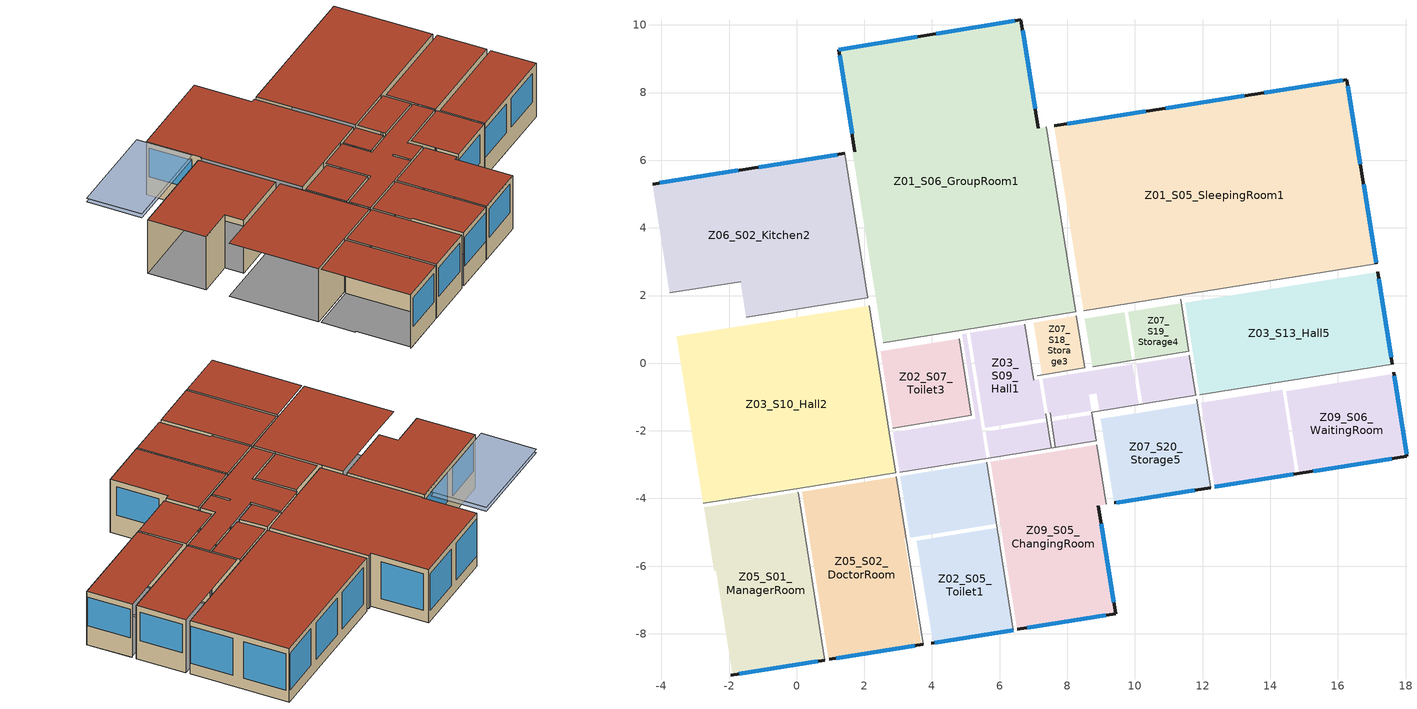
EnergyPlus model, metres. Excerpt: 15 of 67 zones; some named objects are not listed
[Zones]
Z01_S05_SleepingRoom1
 floor to Z01_S01_SleepingRoom1 (C05_Strop_Hollow_Slab_240mm): 8.49,1.55 7.61,7.03 16.22,8.38 17.09,2.93 9.7,1.75 z3.5
 wall outside (C79_ciana_podstawowa_Aerated): 17.14,2.93 16.27,8.39 7.61,7.03 z3.5:6.76
 wall to Z07_S19_Storage4 (C82_ciana_podstawowa_Interna): 8.49,1.55 11.33,2.01 z3.5:6.76
 wall to Z03_S13_Hall5 (C80_ciana_podstawowa_Interna): 11.33,2.01 17.14,2.93 z3.5:6.76
 window (H05_Window): 16.14,8.37 13.82,8 / 13.23,7.91 10.91,7.54 / 10.31,7.45 7.99,7.08 / 16.67,5.89 16.3,8.21 / 17.13,2.97 16.76,5.29 z4.17:6.42
 roof outside (C06_Strop_Hollow_Slab_240mm): 7.61,7.03 8.49,1.55 17.14,2.93 16.27,8.39 z6.76
Z01_S06_GroupRoom1
 floor to Z01_S04_GroupRoom2 (C05_Strop_Hollow_Slab_240mm): 1.24,9.27 6.63,10.15 7.14,6.95 7.38,6.99 8.25,1.52 2.56,0.61 1.66,6.24 1.72,6.25 z3.5
 wall outside (C79_ciana_podstawowa_Aerated): 7.14,6.95 6.63,10.15 1.24,9.27 1.72,6.25 z3.5:6.76
 wall to Z02_S07_Toilet3 (C80_ciana_podstawowa_Interna): 2.56,0.61 4.88,0.98 z3.5:6.76
 wall to Z03_S09_Hall1 (C82_ciana_podstawowa_Interna): 4.88,0.98 6.79,1.28 z3.5:6.76
 wall to Z07_S18_Storage3 (C82_ciana_podstawowa_Interna): 6.79,1.28 8.25,1.52 z3.5:6.76
 wall to Z01_S05_SleepingRoom1 (C80_ciana_podstawowa_Interna): 8.25,1.52 7.38,6.99 z3.5:6.76
 window (H05_Window): 6.45,10.12 4.13,9.74 / 7.05,7.53 6.68,9.85 z4.17:6.42; 3.56,9.65 1.24,9.27 z4.16:6.41
 window (H07_Window): 1.27,9.1 1.64,6.78 z4.67:6.42
 roof outside (C06_Strop_Hollow_Slab_240mm): 8.25,1.52 7.38,6.99 7.14,6.95 6.63,10.15 1.24,9.27 1.72,6.25 1.66,6.24 2.56,0.61 6.79,1.28 z6.76
Z02_S05_Toilet1
 floor to Z03_S06_Hall (C05_Strop_Hollow_Slab_240mm): 3.36,-5.16 3.07,-3.34 5.62,-2.93 5.91,-4.75 z3.5
 floor to Z07_S11_Service2 (C05_Strop_Hollow_Slab_240mm): 3.56,-5.25 5.93,-4.87 6.41,-7.89 4.04,-8.27 z3.5
 wall outside (C79_ciana_podstawowa_Aerated): 3.98,-8.28 6.41,-7.89 z3.5:6.76
 wall to Z09_S05_ChangingRoom (C82_ciana_podstawowa_Interna): 6.41,-7.89 5.62,-2.93 z3.5:6.76
 window (H07_Window): 4.09,-8.26 6.41,-7.89 z4.67:6.42
 roof outside (C06_Strop_Hollow_Slab_240mm): 6.41,-7.89 5.62,-2.93 3.07,-3.34 3.41,-5.45 3.52,-5.43 3.98,-8.28 z6.76
Z02_S07_Toilet3
 floor to Z03_S06_Hall (C05_Strop_Hollow_Slab_240mm): 2.48,0.35 4.8,0.72 5.16,-1.55 2.84,-1.92 z3.5
 wall to Z03_S09_Hall1 (C82_ciana_podstawowa_Interna): 2.84,-1.92 5.16,-1.55 4.8,0.72 z3.5:6.76
 roof outside (C06_Strop_Hollow_Slab_240mm): 4.8,0.72 2.48,0.35 2.84,-1.92 5.16,-1.55 z6.76
Z03_S09_Hall1
 floor to Z03_S06_Hall (C05_Strop_Hollow_Slab_240mm): 3.05,-3.22 2.86,-2.04 5.3,-1.65 4.9,0.86 5.01,0.88 5.6,-2.81 z3.5
 floor to Z07_S13_Service4 (C05_Strop_Hollow_Slab_240mm): 5.57,-1.91 5.13,0.9 6.75,1.16 7.01,-0.5 7.16,-0.48 7.34,-1.62 z3.5
 floor to Z09_S02_CloackRoom2 (C05_Strop_Hollow_Slab_240mm): 5.59,-2.03 7.41,-1.74 7.53,-2.51 5.72,-2.8 z3.5; 8.86,-2.29 7.65,-2.49 7.53,-1.72 8.73,-1.52 z3.5
 floor to Z02_S04_Toilet4 (C05_Strop_Hollow_Slab_240mm): 10.11,-1.22 8.96,-1.41 8.88,-0.89 8.64,-0.93 8.71,-1.41 7.51,-1.6 7.49,-1.47 7.44,-1.48 7.28,-0.46 9.92,-0.04 z3.5
 floor to Z03_S08_Hall3 (C05_Strop_Hollow_Slab_240mm): 10.23,-1.21 10.04,-0.02 11.61,0.23 11.8,-0.95 z3.5
 wall to Z02_S05_Toilet1 (C82_ciana_podstawowa_Interna): 3.05,-3.22 5.66,-2.81 z3.5:6.76
 wall to Z09_S05_ChangingRoom (C82_ciana_podstawowa_Interna): 5.66,-2.81 8.86,-2.3 z3.5:6.76
 wall to Z07_S20_Storage5 (C80_ciana_podstawowa_Interna): 8.86,-2.3 8.72,-1.45 z3.5:6.76
 wall to Z07_S18_Storage3 (C82_ciana_podstawowa_Interna): 7.01,-0.5 6.75,1.16 z3.5:6.76
 wall to Z03_S13_Hall5 (C82_ciana_podstawowa_Interna): 11.8,-0.95 11.61,0.23 z3.5:6.76
 wall to Z07_S20_Storage5 (C82_ciana_podstawowa_Interna): 8.72,-1.45 11.8,-0.95 z3.5:6.76
 wall to Z03_S09_Hall1 (C82_ciana_podstawowa_Interna): 7.53,-2.51 7.37,-1.49 / 7.49,-1.47 7.65,-2.49 z3.5:6.76
 roof outside (C06_Strop_Hollow_Slab_240mm): 7.01,-0.5 6.75,1.16 4.9,0.86 5.3,-1.65 2.86,-2.04 3.05,-3.22 7.53,-2.51 7.37,-1.49 7.49,-1.47 7.65,-2.49 8.86,-2.3 8.72,-1.45 11.8,-0.95 11.61,0.23 8.77,-0.22 z6.76
Z03_S10_Hall2
 floor to Z03_S06_Hall (C05_Strop_Hollow_Slab_240mm): 2.14,1.7 2.93,-3.24 -2.76,-4.15 -3.54,0.79 z3.5
 wall to Z05_S01_ManagerRoom (C82_ciana_podstawowa_Interna): -2.76,-4.15 0.09,-3.69 z3.5:6.76
 wall to Z05_S02_DoctorRoom (C82_ciana_podstawowa_Interna): 0.09,-3.69 2.93,-3.24 z3.5:6.76
 wall to Z02_S07_Toilet3 (C82_ciana_podstawowa_Interna): 2.74,-2.05 2.32,0.57 z3.5:6.76
 wall to Z03_S09_Hall1 (C82_ciana_podstawowa_Interna): 2.93,-3.24 2.74,-2.05 z3.5:6.76
 wall to Z01_S06_GroupRoom1 (C80_ciana_podstawowa_Interna): 2.32,0.57 2.14,1.7 z3.5:6.76
 roof outside (C06_Strop_Hollow_Slab_240mm): -3.54,0.79 -2.76,-4.15 2.93,-3.24 2.14,1.7 -1.51,1.11 z6.76
Z03_S13_Hall5
 floor to Z03_S08_Hall3 (C05_Strop_Hollow_Slab_240mm): 11.49,1.79 17.13,2.69 17.19,2.33 17.23,2.33 17.55,0.34 17.5,0.34 17.56,-0.04 11.92,-0.94 z3.5
 wall outside (C79_ciana_podstawowa_Aerated): 17.61,-0.03 17.17,2.7 z3.5:6.76
 wall to Z09_S06_WaitingRoom (C80_ciana_podstawowa_Interna): 11.92,-0.94 17.61,-0.03 z3.5:6.76
 window (H07_Window): 17.58,0.17 17.21,2.49 z4.67:6.42
 roof outside (C06_Strop_Hollow_Slab_240mm): 17.17,2.7 11.49,1.79 11.92,-0.94 17.61,-0.03 z6.76
Z05_S01_ManagerRoom
 floor to Z03_S06_Hall (C05_Strop_Hollow_Slab_240mm): 0.05,-3.82 0.84,-8.78 -1.89,-9.21 -2.38,-6.13 -2.44,-6.14 -2.74,-4.27 z3.5
 wall outside (C79_ciana_podstawowa_Aerated): -1.95,-9.22 0.84,-8.78 z3.5:6.76
 wall to Z05_S02_DoctorRoom (C82_ciana_podstawowa_Interna): 0.84,-8.78 0.05,-3.82 z3.5:6.76
 window (H07_Window): -1.7,-9.18 0.62,-8.81 z4.67:6.42
 roof outside (C06_Strop_Hollow_Slab_240mm): -1.95,-9.22 0.84,-8.78 0.05,-3.82 -2.74,-4.27 -2.4,-6.38 z6.76
Z05_S02_DoctorRoom
 floor to Z03_S06_Hall (C05_Strop_Hollow_Slab_240mm): 0.17,-3.8 2.95,-3.36 3.24,-5.18 3.18,-5.18 3.68,-8.33 0.96,-8.76 z3.5
 wall outside (C79_ciana_podstawowa_Aerated): 0.96,-8.76 3.74,-8.32 z3.5:6.76
 wall to Z02_S05_Toilet1 (C80_ciana_podstawowa_Interna): 3.74,-8.32 3.29,-5.47 z3.5:6.76
 wall to Z02_S05_Toilet1 (C82_ciana_podstawowa_Interna): 3.29,-5.47 2.95,-3.36 z3.5:6.76
 window (H07_Window): 1.17,-8.73 3.49,-8.36 z4.67:6.42
 roof outside (C06_Strop_Hollow_Slab_240mm): 0.17,-3.8 0.96,-8.76 3.74,-8.32 2.95,-3.36 z6.76
Z06_S02_Kitchen2
 floor to Z07_S10_Service1 (C05_Strop_Hollow_Slab_240mm): -4.26,5.29 1.43,6.2 2.11,1.94 -1.49,1.36 -1.66,2.41 -3.75,2.07 z3.5
 wall outside (C79_ciana_podstawowa_Aerated): 1.43,6.2 -4.26,5.29 z3.5:6.76
 wall to Z01_S06_GroupRoom1 (C80_ciana_podstawowa_Interna): 2.11,1.93 1.43,6.2 z3.5:6.76
 wall to Z03_S10_Hall2 (C80_ciana_podstawowa_Interna): -1.49,1.36 2.11,1.93 z3.5:6.76
 wall to Z07_S17_Storage2 (C82_ciana_podstawowa_Interna): -3.75,2.07 -1.66,2.41 z3.5:6.76
 window (H07_Window): 1.19,6.16 -1.13,5.79 / -1.73,5.7 -4.05,5.33 z4.67:6.42
 roof outside (C06_Strop_Hollow_Slab_240mm): -4.26,5.29 -3.75,2.07 -1.66,2.41 -1.49,1.36 2.11,1.94 1.43,6.2 z6.76
Z07_S18_Storage3
 floor to Z02_S04_Toilet4 (C05_Strop_Hollow_Slab_240mm): 7.26,-0.34 7.01,1.2 8.27,1.4 8.51,-0.14 z3.5
 wall to Z03_S09_Hall1 (C82_ciana_podstawowa_Interna): 7.11,-0.37 8.51,-0.14 z3.5:6.76
 wall to Z07_S19_Storage4 (C80_ciana_podstawowa_Interna): 8.51,-0.14 8.27,1.4 z3.5:6.76
 roof outside (C06_Strop_Hollow_Slab_240mm): 8.27,1.4 6.87,1.17 7.11,-0.37 8.51,-0.14 z6.76
Z07_S19_Storage4
 floor to Z02_S04_Toilet4 (C05_Strop_Hollow_Slab_240mm): 9.68,1.5 9.91,0.08 8.75,-0.1 8.52,1.32 z3.5
 floor to Z03_S08_Hall3 (C05_Strop_Hollow_Slab_240mm): 9.8,1.52 11.37,1.77 11.59,0.35 10.02,0.1 z3.5
 wall to Z03_S09_Hall1 (C82_ciana_podstawowa_Interna): 8.75,-0.1 11.59,0.35 z3.5:6.76
 wall to Z03_S13_Hall5 (C82_ciana_podstawowa_Interna): 11.59,0.35 11.35,1.89 z3.5:6.76
 roof outside (C06_Strop_Hollow_Slab_240mm): 11.35,1.89 8.5,1.44 8.75,-0.1 11.59,0.35 z6.76
Z07_S20_Storage5
 floor to Z02_S03_Toilet3 (C05_Strop_Hollow_Slab_240mm): 11.84,-1.19 12.24,-3.68 9.39,-4.13 9,-1.65 10.07,-1.47 z3.5
 wall outside (C79_ciana_podstawowa_Aerated): 9.39,-4.13 12.24,-3.68 z3.5:6.76
 wall to Z09_S06_WaitingRoom (C82_ciana_podstawowa_Interna): 12.24,-3.68 11.82,-1.07 z3.5:6.76
 window (H07_Window): 9.45,-4.12 11.77,-3.75 z4.67:6.42
 roof outside (C06_Strop_Hollow_Slab_240mm): 9.39,-4.13 12.24,-3.68 11.82,-1.07 8.98,-1.53 9.1,-2.32 z6.76
Z09_S05_ChangingRoom
 floor to Z09_S02_CloackRoom2 (C05_Strop_Hollow_Slab_240mm): 9.16,-4.17 8.92,-4.21 9.43,-7.41 6.53,-7.87 5.74,-2.91 8.88,-2.41 z3.5
 wall outside (C79_ciana_podstawowa_Aerated): 6.53,-7.87 9.43,-7.41 8.92,-4.21 z3.5:6.76
 wall to Z07_S20_Storage5 (C80_ciana_podstawowa_Interna): 9.16,-4.17 8.88,-2.41 z3.5:6.76
 window (H07_Window): 9.37,-7.06 9,-4.74 / 6.81,-7.83 9.13,-7.46 z4.67:6.42
 roof outside (C06_Strop_Hollow_Slab_240mm): 6.53,-7.87 9.43,-7.41 8.92,-4.21 9.16,-4.17 8.88,-2.41 5.74,-2.91 z6.76
Z09_S06_WaitingRoom
 floor to Z02_S03_Toilet3 (C05_Strop_Hollow_Slab_240mm): 11.96,-1.17 14.35,-0.79 14.75,-3.28 12.36,-3.66 z3.5
 floor to Z07_S14_Storage (C05_Strop_Hollow_Slab_240mm): 14.48,-0.83 17.66,-0.32 18.04,-2.75 14.86,-3.26 z3.5
 wall outside (C79_ciana_podstawowa_Aerated): 12.36,-3.66 18.04,-2.75 17.65,-0.27 z3.5:6.76
 window (H07_Window): 18.03,-2.7 17.66,-0.38 / 12.36,-3.66 14.68,-3.29 / 15.27,-3.2 17.59,-2.83 z4.67:6.42
 roof outside (C06_Strop_Hollow_Slab_240mm): 18.04,-2.75 17.65,-0.27 11.96,-1.17 12.36,-3.66 z6.76
shading: 0.83,9.57 -4.74,8.68 -4.26,5.66 1.31,6.55 z6.76; 0.83,9.57 -4.74,8.68 -4.26,5.66 1.31,6.55 z7
[Building]
Zlobek validated ventilation 0.85: 0, Country, 0.04, 0.4, FullExterior, 25, 6
[SizingPeriod:WeatherFileConditionType]
Summer: SummerExtreme, Monday, Yes, Yes
Winter: WinterExtreme, Monday, Yes, Yes
[Site:Location]
Warsaw: 52.237, 21.0175, 0, 111
[Site:GroundTemperature:BuildingSurface]
10, 10, 10, 10, 10, 10, 10, 10, 10, 10, 10, 10
[Site:GroundReflectance]
0.2, 0.2, 0.2, 0.2, 0.2, 0.2, 0.2, 0.2, 0.2, 0.2, 0.2, 0.2
[Site:WaterMainsTemperature]
Schedule: Sched7_water_mains_temp, 0, 0
[WindowMaterial:SimpleGlazingSystem]
V06_Window_PVC_2350x2250_Win (10mm); V05_Window_PVC_2350x1750_Win (10mm): 1.5, 0.7
[Construction]
H05_Window: V06_Window_PVC_2350x2250_Win (10mm)
H07_Window: V05_Window_PVC_2350x1750_Win (10mm)
C79_ciana_podstawowa_Aerated: M09_Reference (360mm 0.6)
C80_ciana_podstawowa_Interna: M08_Mur_z_ceg3y_dr_onej (240mm 0.6)
C05_Strop_Hollow_Slab_240mm: M02_Concrete_High_density (240mm 0.6)
C82_ciana_podstawowa_Interna: M08_Mur_z_ceg3y_dr_onej (120mm 0.6)
C06_Strop_Hollow_Slab_240mm: M03_Concrete_High_density (240mm 0.6), M01_Air_cavity, M03_Concrete_High_density (240mm 0.6)
FURNIT_InternalMass: FURNIT_Material
[Material]
M02_Concrete_High_density (240mm 0.6): Rough, 0.24, 0.731, 2400, 840, 0.9, 0.6, 0.6
M03_Concrete_High_density (240mm 0.6): Rough, 0.24, 0.73, 2400, 840, 0.9, 0.6, 0.6
M09_Reference (360mm 0.6): Rough, 0.36, 1.198, 800, 840, 0.9, 0.6, 0.6
M08_Mur_z_ceg3y_dr_onej (240mm 0.6): Rough, 0.24, 0.8, 1600, 888, 0.9, 0.6, 0.6
M08_Mur_z_ceg3y_dr_onej (120mm 0.6): Rough, 0.12, 0.8, 1600, 888, 0.9, 0.6, 0.6
FURNIT_Material: MediumSmooth, 0.05, 0.18, 900, 1200, 0.9, 0.6, 0.6
[Material:AirGap]
M01_Air_cavity: 0.09
[Zone]
Z01_S05_SleepingRoom1: 0, 0, 0, 0, 1, 1, 3.26, 157.932, 48.445
Z01_S06_GroupRoom1: 0, 0, 0, 0, 1, 1, 3.26, 161.551, 49.556
Z02_S05_Toilet1: 0, 0, 0, 0, 1, 1, 3.26, 41.1, 12.605
Z02_S07_Toilet3: 0, 0, 0, 0, 1, 1, 3.26, 17.622, 5.405
Z03_S09_Hall1: 0, 0, 0, 0, 1, 1, 3.26, 54.603, 16.75
Z03_S10_Hall2: 0, 0, 0, 0, 1, 1, 5.507, 93.892, 17.048
Z03_S13_Hall5: 0, 0, 0, 0, 1, 1, 14.949, 51.824, 3.467
Z05_S01_ManagerRoom: 0, 0, 0, 0, 1, 1, 3.259, 46.141, 14.156
Z05_S02_DoctorRoom: 0, 0, 0, 0, 1, 1, 3.26, 46.153, 14.156
Z06_S02_Kitchen2: 0, 0, 0, 0, 1, 1, 3.26, 73.794, 22.636
Z07_S18_Storage3: 0, 0, 0, 0, 1, 1, 3.26, 7.222, 2.215
Z07_S19_Storage4: 0, 0, 0, 0, 1, 1, 3.26, 14.646, 4.493
Z07_S20_Storage5: 0, 0, 0, 0, 1, 1, 3.26, 24.785, 7.603
Z09_S05_ChangingRoom: 0, 0, 0, 0, 1, 1, 3.26, 49.501, 15.186
Z09_S06_WaitingRoom: 0, 0, 0, 0, 1, 1, 3.26, 47.322, 14.516
[People]
Z01_S05_SleepingRoom1_IG1 People: Z01_S05_SleepingRoom1, Sched3, people, 30, , , 0.6, autocalculate, Z01_S05_SleepingRoom1_IG1 ActivityLevel, 0, No, , , Work Eff Sch
Z01_S06_GroupRoom1_IG1 People: Z01_S06_GroupRoom1, Sched3, people, 30, , , 0.6, autocalculate, Z01_S06_GroupRoom1_IG1 ActivityLevel, 0, No, , , Work Eff Sch
Z05_S01_ManagerRoom_IG1 People: Z05_S01_ManagerRoom, Sched3, people, 2, , , 0.58, 0.6, Z05_S01_ManagerRoom_IG1 ActivityLevel, 0, No, , , Work Eff Sch
Z05_S02_DoctorRoom_IG1 People: Z05_S02_DoctorRoom, Sched3, people, 2, , , 0.58, 0.6, Z05_S02_DoctorRoom_IG1 ActivityLevel, 0, No, , , Work Eff Sch
Z06_S02_Kitchen2_IG1 People: Z06_S02_Kitchen2, Sched3, people, 7.54535, , , 0.6, autocalculate, Z06_S02_Kitchen2_IG1 ActivityLevel, 0, No, , , Work Eff Sch
[Lights]
Z01_S05_SleepingRoom1_IG2 Lights: Z01_S05_SleepingRoom1, Sched3, Watts/Area, , 10.321, , 0, 0.656, 0.18, 0, 1
Z01_S06_GroupRoom1_IG2 Lights: Z01_S06_GroupRoom1, Sched3, Watts/Area, , 10.0896, , 0, 0.656, 0.18, 0, 1
Z03_S09_Hall1_IG1 Lights: Z03_S09_Hall1, Sched3, Watts/Area, , 11.9399, , 0, 0.656, 0.18, 0, 1
Z03_S10_Hall2_IG1 Lights: Z03_S10_Hall2, Sched3, Watts/Area, , 11.7314, , 0, 0.656, 0.18, 0, 1
Z03_S13_Hall5_IG1 Lights: Z03_S13_Hall5, Sched3, Watts/Area, , 57.6898, , 0, 0.656, 0.18, 0, 1
Z05_S01_ManagerRoom_IG2 Lights: Z05_S01_ManagerRoom, Sched3, Watts/Area, , 7.06397, , 0, 0.656, 0.18, 0, 1
Z05_S02_DoctorRoom_IG2 Lights: Z05_S02_DoctorRoom, Sched3, Watts/Area, , 7.06389, , 0, 0.656, 0.18, 0, 1
Z06_S02_Kitchen2_IG2 Lights: Z06_S02_Kitchen2, Sched3, Watts/Area, , 22.0887, , 0, 0.656, 0.18, 0, 1
[ZoneInfiltration:FlowCoefficient]
Z01_S05_SleepingRoom1_IG3 Infil: Z01_S05_SleepingRoom1, Sched1_flow_rate_fraction, 0.0264153, 0.078, 0.67, 0.142, 0.5
Z01_S06_GroupRoom1_IG3 Infil: Z01_S06_GroupRoom1, Sched1_flow_rate_fraction, 0.0232825, 0.078, 0.67, 0.142, 0.5
Z02_S05_Toilet1_IG1 Infil: Z02_S05_Toilet1, Sched1_flow_rate_fraction, 0.00531558, 0.078, 0.67, 0.142, 0.5
Z02_S07_Toilet3_IG1 Infil: Z02_S07_Toilet3, Sched1_flow_rate_fraction, 0.00111514, 0.078, 0.67, 0.142, 0.5
Z03_S09_Hall1_IG2 Infil: Z03_S09_Hall1, Sched1_flow_rate_fraction, 0.00345529, 0.078, 0.67, 0.142, 0.5
Z03_S10_Hall2_IG2 Infil: Z03_S10_Hall2, Sched1_flow_rate_fraction, 0.00594151, 0.078, 0.67, 0.142, 0.5
Z03_S13_Hall5_IG2 Infil: Z03_S13_Hall5, Sched1_flow_rate_fraction, 0.00619601, 0.078, 0.67, 0.142, 0.5
Z05_S01_ManagerRoom_IG3 Infil: Z05_S01_ManagerRoom, Sched1_flow_rate_fraction, 0.00587678, 0.078, 0.67, 0.142, 0.5
Z05_S02_DoctorRoom_IG3 Infil: Z05_S02_DoctorRoom, Sched1_flow_rate_fraction, 0.00587753, 0.078, 0.67, 0.142, 0.5
Z06_S02_Kitchen2_IG4 Infil: Z06_S02_Kitchen2, Sched1_flow_rate_fraction, 0.0106643, 0.078, 0.67, 0.142, 0.5
Z07_S18_Storage3_IG1 Infil: Z07_S18_Storage3, Sched1_flow_rate_fraction, 0.000456983, 0.078, 0.67, 0.142, 0.5
Z07_S19_Storage4_IG1 Infil: Z07_S19_Storage4, Sched1_flow_rate_fraction, 0.000926774, 0.078, 0.67, 0.142, 0.5
Z07_S20_Storage5_IG1 Infil: Z07_S20_Storage5, Sched1_flow_rate_fraction, 0.00456563, 0.078, 0.67, 0.142, 0.5
Z09_S05_ChangingRoom_IG1 Infil: Z09_S05_ChangingRoom, Sched1_flow_rate_fraction, 0.00940956, 0.078, 0.67, 0.142, 0.5
Z09_S06_WaitingRoom_IG1 Infil: Z09_S06_WaitingRoom, Sched1_flow_rate_fraction, 0.0117445, 0.078, 0.67, 0.142, 0.5
[ZoneVentilation:DesignFlowRate]
Z01_S05_SleepingRoom1_IG4 Ventil: Z01_S05_SleepingRoom1, Sched1_flow_rate_fraction, Flow/Zone, 0.102, , , 0, Natural, 0, 1, 1, 0, 0, 0, -50, , 100, , -50, , -50, , 100, , 40
Z01_S06_GroupRoom1_IG4 Ventil: Z01_S06_GroupRoom1, Sched1_flow_rate_fraction, Flow/Zone, 0.102, , , 0, Natural, 0, 1, 1, 0, 0, 0, -50, , 100, , -50, , -50, , 100, , 40
Z02_S05_Toilet1_IG2 Ventil: Z02_S05_Toilet1, Sched1_flow_rate_fraction, Flow/Zone, 0.0119, , , 0, Natural, 0, 1, 1, 0, 0, 0, -50, , 100, , -50, , -50, , 100, , 40
Z02_S07_Toilet3_IG2 Ventil: Z02_S07_Toilet3, Sched1_flow_rate_fraction, Flow/Zone, 0.0119, , , 0, Natural, 0, 1, 1, 0, 0, 0, -50, , 100, , -50, , -50, , 100, , 40
Z03_S09_Hall1_IG3 Ventil: Z03_S09_Hall1, Sched1_flow_rate_fraction, Flow/Zone, 0.00758378, , , 0, Natural, 0, 1, 1, 0, 0, 0, -50, , 100, , -50, , -50, , 100, , 40
Z03_S10_Hall2_IG3 Ventil: Z03_S10_Hall2, Sched1_flow_rate_fraction, Flow/Zone, 0.0130406, , , 0, Natural, 0, 1, 1, 0, 0, 0, -50, , 100, , -50, , -50, , 100, , 40
Z03_S13_Hall5_IG3 Ventil: Z03_S13_Hall5, Sched1_flow_rate_fraction, Flow/Zone, 0.00719781, , , 0, Natural, 0, 1, 1, 0, 0, 0, -50, , 100, , -50, , -50, , 100, , 40
Z05_S01_ManagerRoom_IG4 Ventil: Z05_S01_ManagerRoom, Sched1_flow_rate_fraction, Flow/Zone, 0.0068, , , 0, Natural, 0, 1, 1, 0, 0, 0, -50, , 100, , -50, , -50, , 100, , 40
Z05_S02_DoctorRoom_IG4 Ventil: Z05_S02_DoctorRoom, Sched1_flow_rate_fraction, Flow/Zone, 0.0068, , , 0, Natural, 0, 1, 1, 0, 0, 0, -50, , 100, , -50, , -50, , 100, , 40
Z06_S02_Kitchen2_IG5 Ventil: Z06_S02_Kitchen2, Sched1_flow_rate_fraction, Flow/Zone, 0.0119, , , 0, Natural, 0, 1, 1, 0, 0, 0, -50, , 100, , -50, , -50, , 100, , 40
Z07_S18_Storage3_IG2 Ventil: Z07_S18_Storage3, Sched1_flow_rate_fraction, Flow/Zone, 0.0006018, , , 0, Natural, 0, 1, 1, 0, 0, 0, -50, , 100, , -50, , -50, , 100, , 40
Z07_S19_Storage4_IG2 Ventil: Z07_S19_Storage4, Sched1_flow_rate_fraction, Flow/Zone, 0.00122047, , , 0, Natural, 0, 1, 1, 0, 0, 0, -50, , 100, , -50, , -50, , 100, , 40
Z07_S20_Storage5_IG2 Ventil: Z07_S20_Storage5, Sched1_flow_rate_fraction, Flow/Zone, 0.00206538, , , 0, Natural, 0, 1, 1, 0, 0, 0, -50, , 100, , -50, , -50, , 100, , 40
Z09_S05_ChangingRoom_IG2 Ventil: Z09_S05_ChangingRoom, Sched1_flow_rate_fraction, Flow/Zone, 0.0137504, , , 0, Natural, 0, 1, 1, 0, 0, 0, -50, , 100, , -50, , -50, , 100, , 40
Z09_S06_WaitingRoom_IG2 Ventil: Z09_S06_WaitingRoom, Sched1_flow_rate_fraction, Flow/Zone, 0.013145, , , 0, Natural, 0, 1, 1, 0, 0, 0, -50, , 100, , -50, , -50, , 100, , 40
[ZoneAirBalance:OutdoorAir]
Z01_S05_SleepingRoom1 Balance: Z01_S05_SleepingRoom1, Quadrature, 0, Sched1_flow_rate_fraction
Z01_S06_GroupRoom1 Balance: Z01_S06_GroupRoom1, Quadrature, 0, Sched1_flow_rate_fraction
Z02_S05_Toilet1 Balance: Z02_S05_Toilet1, Quadrature, 0, Sched1_flow_rate_fraction
Z02_S07_Toilet3 Balance: Z02_S07_Toilet3, Quadrature, 0, Sched1_flow_rate_fraction
Z03_S09_Hall1 Balance: Z03_S09_Hall1, Quadrature, 0, Sched1_flow_rate_fraction
Z03_S10_Hall2 Balance: Z03_S10_Hall2, Quadrature, 0, Sched1_flow_rate_fraction
Z03_S13_Hall5 Balance: Z03_S13_Hall5, Quadrature, 0, Sched1_flow_rate_fraction
Z05_S01_ManagerRoom Balance: Z05_S01_ManagerRoom, Quadrature, 0, Sched1_flow_rate_fraction
Z05_S02_DoctorRoom Balance: Z05_S02_DoctorRoom, Quadrature, 0, Sched1_flow_rate_fraction
Z06_S02_Kitchen2 Balance: Z06_S02_Kitchen2, Quadrature, 0, Sched1_flow_rate_fraction
Z07_S18_Storage3 Balance: Z07_S18_Storage3, Quadrature, 0, Sched1_flow_rate_fraction
Z07_S19_Storage4 Balance: Z07_S19_Storage4, Quadrature, 0, Sched1_flow_rate_fraction
Z07_S20_Storage5 Balance: Z07_S20_Storage5, Quadrature, 0, Sched1_flow_rate_fraction
Z09_S05_ChangingRoom Balance: Z09_S05_ChangingRoom, Quadrature, 0, Sched1_flow_rate_fraction
Z09_S06_WaitingRoom Balance: Z09_S06_WaitingRoom, Quadrature, 0, Sched1_flow_rate_fraction
[InternalMass]
Z01_S05_SleepingRoom1 Furniture: FURNIT_InternalMass, Z01_S05_SleepingRoom1, 24.2224
Z01_S06_GroupRoom1 Furniture: FURNIT_InternalMass, Z01_S06_GroupRoom1, 24.778
Z02_S05_Toilet1 Furniture: FURNIT_InternalMass, Z02_S05_Toilet1, 6.30275
Z02_S07_Toilet3 Furniture: FURNIT_InternalMass, Z02_S07_Toilet3, 2.70258
Z03_S09_Hall1 Furniture: FURNIT_InternalMass, Z03_S09_Hall1, 8.37525
Z03_S10_Hall2 Furniture: FURNIT_InternalMass, Z03_S10_Hall2, 8.52416
Z03_S13_Hall5 Furniture: FURNIT_InternalMass, Z03_S13_Hall5, 1.73341
Z05_S01_ManagerRoom Furniture: FURNIT_InternalMass, Z05_S01_ManagerRoom, 7.07817
Z05_S02_DoctorRoom Furniture: FURNIT_InternalMass, Z05_S02_DoctorRoom, 7.07825
Z06_S02_Kitchen2 Furniture: FURNIT_InternalMass, Z06_S02_Kitchen2, 11.318
Z07_S18_Storage3 Furniture: FURNIT_InternalMass, Z07_S18_Storage3, 1.10761
Z07_S19_Storage4 Furniture: FURNIT_InternalMass, Z07_S19_Storage4, 2.24647
Z07_S20_Storage5 Furniture: FURNIT_InternalMass, Z07_S20_Storage5, 3.80153
Z09_S05_ChangingRoom Furniture: FURNIT_InternalMass, Z09_S05_ChangingRoom, 7.59302
Z09_S06_WaitingRoom Furniture: FURNIT_InternalMass, Z09_S06_WaitingRoom, 7.25782
[HVACTemplate:Zone:IdealLoadsAirSystem]
Z01_S05_SleepingRoom1: Thermostat_Z01_S05_SleepingRoom1, , 50, 13, 0.0156, 0.0077, NoLimit, , , NoLimit, , , , , ConstantSensibleHeatRatio, 0.7, 60, None, 30, None, , , , , None, , None, 0.5, 0.5
Z01_S06_GroupRoom1: Thermostat_Z01_S06_GroupRoom1, , 50, 13, 0.0156, 0.0077, NoLimit, , , NoLimit, , , , , ConstantSensibleHeatRatio, 0.7, 60, None, 30, None, , , , , None, , None, 0.5, 0.5
Z02_S05_Toilet1: Thermostat_Z02_S05_Toilet1, , 50, 13, 0.0156, 0.0077, NoLimit, , , NoLimit, , , , , ConstantSensibleHeatRatio, 0.7, 60, None, 30, None, , , , , None, , None, 0.5, 0.5
Z02_S07_Toilet3: Thermostat_Z02_S07_Toilet3, , 50, 13, 0.0156, 0.0077, NoLimit, , , NoLimit, , , , , ConstantSensibleHeatRatio, 0.7, 60, None, 30, None, , , , , None, , None, 0.5, 0.5
Z03_S09_Hall1: Thermostat_Z03_S09_Hall1, , 50, 13, 0.0156, 0.0077, NoLimit, , , NoLimit, , , , , ConstantSensibleHeatRatio, 0.7, 60, None, 30, None, , , , , None, , None, 0.5, 0.5
Z03_S10_Hall2: Thermostat_Z03_S10_Hall2, , 50, 13, 0.0156, 0.0077, NoLimit, , , NoLimit, , , , , ConstantSensibleHeatRatio, 0.7, 60, None, 30, None, , , , , None, , None, 0.5, 0.5
Z03_S13_Hall5: Thermostat_Z03_S13_Hall5, , 50, 13, 0.0156, 0.0077, NoLimit, , , NoLimit, , , , , ConstantSensibleHeatRatio, 0.7, 60, None, 30, None, , , , , None, , None, 0.5, 0.5
Z05_S01_ManagerRoom: Thermostat_Z05_S01_ManagerRoom, , 50, 13, 0.0156, 0.0077, NoLimit, , , NoLimit, , , , , ConstantSensibleHeatRatio, 0.7, 60, None, 30, None, , , , , None, , None, 0.5, 0.5
Z05_S02_DoctorRoom: Thermostat_Z05_S02_DoctorRoom, , 50, 13, 0.0156, 0.0077, NoLimit, , , NoLimit, , , , , ConstantSensibleHeatRatio, 0.7, 60, None, 30, None, , , , , None, , None, 0.5, 0.5
Z06_S02_Kitchen2: Thermostat_Z06_S02_Kitchen2, , 50, 13, 0.0156, 0.0077, NoLimit, , , NoLimit, , , , , ConstantSensibleHeatRatio, 0.7, 60, None, 30, None, , , , , None, , None, 0.5, 0.5
Z07_S18_Storage3: Thermostat_Z07_S18_Storage3, , 50, 13, 0.0156, 0.0077, NoLimit, , , NoLimit, , , , , ConstantSensibleHeatRatio, 0.7, 60, None, 30, None, , , , , None, , None, 0.5, 0.5
Z07_S19_Storage4: Thermostat_Z07_S19_Storage4, , 50, 13, 0.0156, 0.0077, NoLimit, , , NoLimit, , , , , ConstantSensibleHeatRatio, 0.7, 60, None, 30, None, , , , , None, , None, 0.5, 0.5
Z07_S20_Storage5: Thermostat_Z07_S20_Storage5, , 50, 13, 0.0156, 0.0077, NoLimit, , , NoLimit, , , , , ConstantSensibleHeatRatio, 0.7, 60, None, 30, None, , , , , None, , None, 0.5, 0.5
Z09_S05_ChangingRoom: Thermostat_Z09_S05_ChangingRoom, , 50, 13, 0.0156, 0.0077, NoLimit, , , NoLimit, , , , , ConstantSensibleHeatRatio, 0.7, 60, None, 30, None, , , , , None, , None, 0.5, 0.5
Z09_S06_WaitingRoom: Thermostat_Z09_S06_WaitingRoom, , 50, 13, 0.0156, 0.0077, NoLimit, , , NoLimit, , , , , ConstantSensibleHeatRatio, 0.7, 60, None, 30, None, , , , , None, , None, 0.5, 0.5
[OtherEquipment]
Z06_S02_Kitchen2_IG3 ElecEq: Electricity, Z06_S02_Kitchen2, Sched1_flow_rate_fraction, Watts/Area, , 17.6709, , 0, 0.7, 0
[Schedule:Compact]
Z01_S05_SleepingRoom1_IG1 ActivityLevel: Activity, Through:12/31, For:AllDays, Until:24:00, 60
Z01_S06_GroupRoom1_IG1 ActivityLevel: Activity, Through:12/31, For:AllDays, Until:24:00, 120
Z05_S01_ManagerRoom_IG1 ActivityLevel; Z05_S02_DoctorRoom_IG1 ActivityLevel: Activity, Through:12/31, For:AllDays, Until:24:00, 130
Z06_S02_Kitchen2_IG1 ActivityLevel: Activity, Through:12/31, For:AllDays, Until:24:00, 126
Work Eff Sch: Fraction, Through:12/31, For:AllDays, Until:24:00, 0
[Schedule:Day:Interval]
Sched_Day_3: Fraction, No, 24:00, 1
Sched_Day_5: Fraction, No, 08:00, 0, 17:00, 1, 24:00, 0
Sched_Day_6: Fraction, No, 24:00, 0
Sched_Day_9: Temperature, No, 24:00, 15
[Schedule:Week:Daily]
Sched_Week_2: Sched_Day_3, Sched_Day_3, Sched_Day_3, Sched_Day_3, Sched_Day_3, Sched_Day_3, Sched_Day_3, Sched_Day_3, Sched_Day_3, Sched_Day_3, Sched_Day_3, Sched_Day_3
Sched_Week_4: Sched_Day_6, Sched_Day_5, Sched_Day_5, Sched_Day_5, Sched_Day_5, Sched_Day_5, Sched_Day_6, Sched_Day_6, Sched_Day_6, Sched_Day_6, Sched_Day_6, Sched_Day_6
Sched_Week_5: Sched_Day_6, Sched_Day_5, Sched_Day_5, Sched_Day_5, Sched_Day_5, Sched_Day_6, Sched_Day_6, Sched_Day_6, Sched_Day_6, Sched_Day_6, Sched_Day_6, Sched_Day_6
Sched_Week_6: Sched_Day_6, Sched_Day_6, Sched_Day_6, Sched_Day_6, Sched_Day_6, Sched_Day_6, Sched_Day_6, Sched_Day_6, Sched_Day_6, Sched_Day_6, Sched_Day_6, Sched_Day_6
Sched_Week_10: Sched_Day_9, Sched_Day_9, Sched_Day_9, Sched_Day_9, Sched_Day_9, Sched_Day_9, Sched_Day_9, Sched_Day_9, Sched_Day_9, Sched_Day_9, Sched_Day_9, Sched_Day_9
[Schedule:Year]
Sched1_flow_rate_fraction: Fraction, Sched_Week_2, 1, 1, 12, 31
Sched3: Fraction, Sched_Week_4, 1, 1, 5, 27, Sched_Week_5, 5, 28, 6, 3, Sched_Week_6, 6, 4, 9, 2, Sched_Week_4, 9, 3, 12, 31
Sched7_water_mains_temp: Temperature, Sched_Week_10, 1, 1, 12, 31
